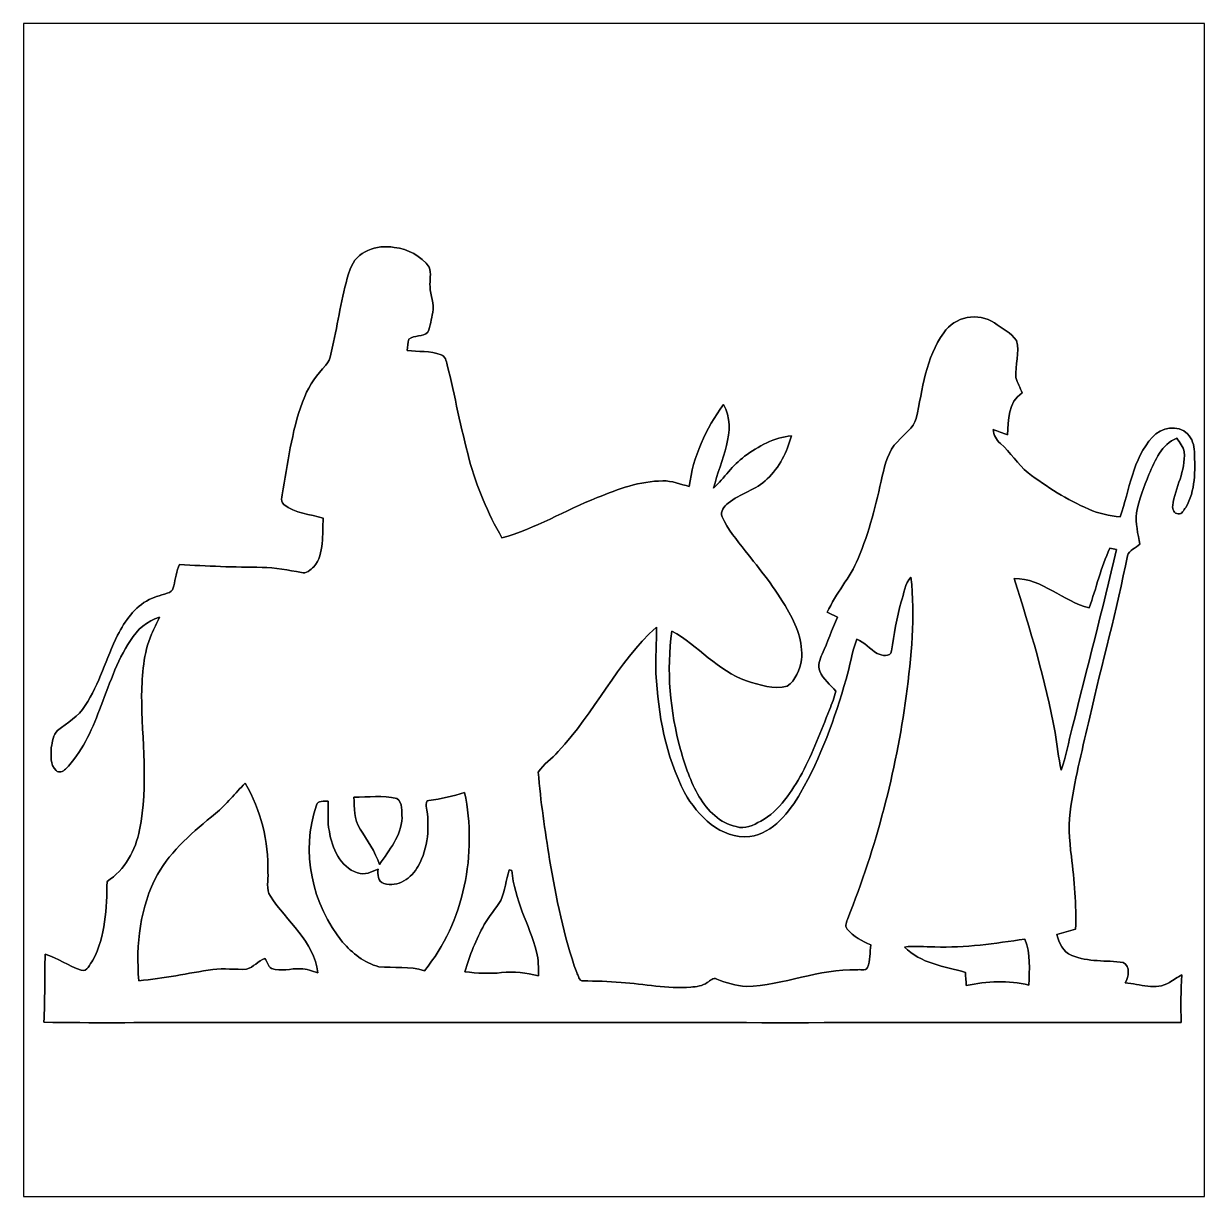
# Model space of a CAD drawing. Header units: centimetres. Extents: x -16.8 to 16.8, y -16.7 to 16.7.
import ezdxf

# ---------------------------------------------------------------- set-up
doc = ezdxf.new("R2010")
doc.units = ezdxf.units.CM
doc.header["$MEASUREMENT"] = 0
doc.layers.add('Layer 1', color=7, linetype='Continuous')

msp = doc.modelspace()

# ---------------------------------------------------------------- linework, layer by layer
at = {"layer": 'Layer 1', "color": 7}
for points, knots in [([(-16.77458, 16.66875), (-16.77458, 16.66875), (16.77458, 16.66875), (16.77458, 16.66875), (16.77458, 16.66875), (16.77458, 16.66875), (16.77458, -16.66875), (16.77458, -16.66875), (16.77458, -16.66875), (16.77458, -16.66875), (-16.77458, -16.66875), (-16.77458, -16.66875), (-16.77458, -16.66875), (-16.77458, -16.66875), (-16.77458, 16.66875), (-16.77458, 16.66875), (-16.77458, 16.66875), (-16.77458, 16.66875), (-16.77458, 16.66875), (-16.77458, 16.66875)], [0, 0, 0, 0, 0.16666667, 0.16666667, 0.16666667, 0.16666667, 0.33333333, 0.33333333, 0.33333333, 0.33333333, 0.5, 0.5, 0.5, 0.5, 0.66666667, 0.66666667, 0.66666667, 0.66666667, 1, 1, 1, 1]), ([(-7.49794, 9.68516), (-7.72901, 9.01524), (-7.81262, 8.30545), (-7.96784, 7.61577), (-7.96784, 7.61577), (-8.03028, 7.39669), (-8.02711, 7.13352), (-8.19009, 6.95713), (-8.19009, 6.95713), (-8.43386, 6.69325), (-8.65082, 6.40115), (-8.7884, 6.06707), (-8.7884, 6.06707), (-9.13553, 5.23064), (-9.2389, 4.32329), (-9.40364, 3.43994), (-9.40364, 3.43994), (-9.40364, 3.30588), (-9.51159, 3.11185), (-9.38142, 3.00214), (-9.38142, 3.00214), (-9.06533, 2.73685), (-8.63847, 2.72909), (-8.26241, 2.60879), (-8.26241, 2.60879), (-8.2991, 2.14806), (-8.21267, 1.61431), (-8.53017, 1.22696), (-8.53017, 1.22696), (-8.62612, 1.14229), (-8.74254, 1.02517), (-8.88294, 1.06362), (-8.88294, 1.06362), (-9.2523, 1.13277), (-9.62343, 1.20756), (-10.00054, 1.21179), (-10.00054, 1.21179), (-10.78406, 1.21955), (-11.56794, 1.24107), (-12.34969, 1.29646), (-12.34969, 1.29646), (-12.4333, 1.10173), (-12.46046, 0.889), (-12.50774, 0.68368), (-12.50774, 0.68368), (-12.52643, 0.61348), (-12.55219, 0.52917), (-12.62803, 0.50165), (-12.62803, 0.50165), (-12.81889, 0.42616), (-13.02632, 0.3937), (-13.208, 0.29457), (-13.208, 0.29457), (-13.62604, 0.09102), (-13.89063, -0.31538), (-14.10264, -0.71261), (-14.10264, -0.71261), (-14.42614, -1.37407), (-14.61911, -2.10009), (-15.02763, -2.71886), (-15.02763, -2.71886), (-15.21672, -3.02472), (-15.52646, -3.21275), (-15.80762, -3.4223), (-15.80762, -3.4223), (-15.94838, -3.53907), (-15.94697, -3.74685), (-15.98718, -3.90913), (-15.98718, -3.90913), (-15.996, -4.12468), (-16.03093, -4.4002), (-15.85101, -4.56212), (-15.85101, -4.56212), (-15.77446, -4.64361), (-15.65134, -4.5914), (-15.58502, -4.52367), (-15.58502, -4.52367), (-15.12429, -4.05659), (-14.84559, -3.44805), (-14.62123, -2.84021), (-14.62123, -2.84021), (-14.35029, -2.17276), (-14.14286, -1.46932), (-13.74105, -0.8636), (-13.74105, -0.8636), (-13.5509, -0.56092), (-13.26127, -0.30798), (-12.91484, -0.20638), (-12.91484, -0.20638), (-12.97869, -0.37148), (-13.0683, -0.52493), (-13.14027, -0.68686), (-13.14027, -0.68686), (-13.37522, -1.23049), (-13.40556, -1.83233), (-13.42073, -2.41618), (-13.42073, -2.41618), (-13.41826, -3.69076), (-13.22176, -4.9844), (-13.47752, -6.24699), (-13.47752, -6.24699), (-13.59429, -6.82625), (-13.89733, -7.39175), (-14.40427, -7.71701), (-14.40427, -7.71701), (-14.40815, -8.47337), (-14.45048, -9.27171), (-14.8082, -9.95539), (-14.8082, -9.95539), (-14.89463, -10.06087), (-14.96272, -10.29864), (-15.14263, -10.23655), (-15.14263, -10.23655), (-15.49294, -10.11202), (-15.80797, -9.90671), (-16.15969, -9.78394), (-16.15969, -9.78394), (-16.18544, -10.42811), (-16.16428, -11.07299), (-16.19638, -11.71716), (-16.19638, -11.71716), (-14.83713, -11.74574), (-13.47752, -11.72245), (-12.11792, -11.72986), (-12.11792, -11.72986), (-2.70792, -11.72774), (6.70242, -11.73409), (16.11242, -11.72669), (16.11242, -11.72669), (16.10536, -11.27407), (16.10572, -10.82146), (16.13147, -10.3699), (16.13147, -10.3699), (16.01188, -10.43905), (15.89828, -10.51842), (15.77869, -10.58792), (15.77869, -10.58792), (15.40298, -10.83134), (14.93344, -10.62426), (14.52668, -10.59921), (14.52668, -10.59921), (14.62546, -10.42317), (14.67767, -10.13284), (14.46989, -10.01995), (14.46989, -10.01995), (13.98376, -9.94939), (13.46835, -10.01713), (13.00656, -9.81781), (13.00656, -9.81781), (12.75115, -9.7282), (12.64602, -9.46397), (12.5797, -9.22549), (12.5797, -9.22549), (12.75503, -9.16376), (12.9346, -9.12072), (13.11522, -9.07591), (13.11522, -9.07591), (13.14274, -8.38306), (13.08029, -7.68985), (12.99563, -7.00264), (12.99563, -7.00264), (12.93636, -6.52886), (12.90249, -6.04555), (12.98222, -5.57248), (12.98222, -5.57248), (13.11557, -4.72123), (13.32442, -3.88479), (13.51633, -3.04553), (13.51633, -3.04553), (13.86593, -1.51412), (14.29279, 0.00071), (14.58666, 1.54411), (14.58666, 1.54411), (14.64345, 1.70109), (14.82161, 1.7653), (14.93767, 1.86831), (14.93767, 1.86831), (14.89428, 2.16535), (14.80467, 2.46098), (14.84842, 2.76366), (14.84842, 2.76366), (14.91121, 3.1429), (15.05726, 3.50061), (15.19837, 3.85621), (15.19837, 3.85621), (15.37935, 4.25274), (15.55715, 4.71311), (15.99565, 4.88597), (15.99565, 4.88597), (16.06832, 4.75933), (16.17874, 4.64256), (16.20026, 4.49227), (16.20026, 4.49227), (16.24824, 3.95711), (15.94732, 3.48368), (15.87359, 2.96686), (15.87359, 2.96686), (15.85489, 2.86667), (15.92016, 2.73121), (16.0341, 2.73297), (16.0341, 2.73297), (16.13994, 2.71463), (16.18439, 2.84868), (16.2433, 2.91183), (16.2433, 2.91183), (16.52482, 3.39125), (16.51706, 3.96205), (16.48919, 4.49792), (16.48919, 4.49792), (16.49483, 4.68559), (16.41863, 4.86939), (16.29904, 5.01015), (16.29904, 5.01015), (16.0214, 5.27614), (15.53669, 5.2003), (15.29927, 4.9149), (15.29927, 4.9149), (14.73271, 4.29119), (14.65016, 3.41277), (14.38169, 2.64901), (14.38169, 2.64901), (14.07477, 2.68182), (13.76856, 2.73756), (13.48705, 2.86738), (13.48705, 2.86738), (12.87321, 3.13831), (12.2996, 3.49426), (11.76479, 3.89855), (11.76479, 3.89855), (11.46457, 4.14091), (11.26949, 4.4831), (10.97703, 4.73357), (10.97703, 4.73357), (10.85427, 4.83059), (10.79747, 4.98087), (10.76889, 5.12939), (10.76889, 5.12939), (10.90824, 5.08494), (11.04336, 5.02885), (11.18023, 4.97699), (11.18023, 4.97699), (11.21833, 5.39644), (11.18517, 5.9115), (11.59616, 6.16903), (11.59616, 6.16903), (11.53901, 6.31684), (11.46387, 6.4583), (11.42083, 6.6107), (11.42083, 6.6107), (11.38872, 6.96066), (11.54218, 7.31767), (11.43423, 7.66057), (11.43423, 7.66057), (11.28324, 7.88388), (11.02042, 8.00594), (10.80876, 8.16151), (10.80876, 8.16151), (10.3565, 8.47231), (9.67176, 8.34319), (9.37048, 7.88176), (9.37048, 7.88176), (8.85472, 7.17585), (8.76864, 6.27627), (8.58802, 5.44689), (8.58802, 5.44689), (8.50618, 5.16431), (8.23877, 4.99816), (8.05568, 4.78473), (8.05568, 4.78473), (7.79145, 4.52402), (7.70537, 4.15502), (7.62106, 3.80753), (7.62106, 3.80753), (7.44749, 3.01202), (7.25276, 2.21403), (6.9342, 1.46226), (6.9342, 1.46226), (6.7123, 0.91475), (6.29426, 0.47449), (6.06107, -0.06562), (6.06107, -0.06562), (6.15703, -0.11077), (6.25334, -0.15663), (6.34965, -0.20285), (6.34965, -0.20285), (6.18666, -0.54716), (6.07624, -0.91334), (5.9122, -1.2573), (5.9122, -1.2573), (5.84623, -1.40653), (5.77709, -1.57551), (5.84553, -1.73884), (5.84553, -1.73884), (5.95066, -1.96003), (6.13869, -2.12831), (6.3059, -2.30293), (6.3059, -2.30293), (6.26181, -2.48708), (6.19054, -2.66241), (6.12069, -2.8381), (6.12069, -2.8381), (5.8801, -3.44558), (5.65115, -4.05941), (5.34247, -4.63621), (5.34247, -4.63621), (5.04896, -5.16079), (4.70817, -5.70089), (4.17089, -6.00498), (4.17089, -6.00498), (3.95817, -6.10658), (3.71863, -6.24875), (3.47486, -6.15527), (3.47486, -6.15527), (3.00884, -6.06919), (2.65465, -5.6956), (2.419, -5.30684), (2.419, -5.30684), (2.1777, -4.88915), (2.02036, -4.42948), (1.89089, -3.96699), (1.89089, -3.96699), (1.59279, -2.87479), (1.48202, -1.72332), (1.64606, -0.59972), (1.64606, -0.59972), (2.39607, -1.00894), (2.94287, -1.73496), (3.76837, -2.0126), (3.76837, -2.0126), (4.1342, -2.13607), (4.53637, -2.25672), (4.92196, -2.16888), (4.92196, -2.16888), (5.16043, -2.00166), (5.2772, -1.69474), (5.33118, -1.41746), (5.33118, -1.41746), (5.37563, -0.90734), (5.17913, -0.41204), (4.92478, 0.01976), (4.92478, 0.01976), (4.578, 0.60925), (4.15713, 1.15111), (3.72816, 1.68204), (3.72816, 1.68204), (3.49285, 1.99249), (3.22368, 2.28847), (3.07446, 2.65289), (3.07446, 2.65289), (3.01131, 2.80141), (3.13337, 2.94887), (3.24097, 3.03706), (3.24097, 3.03706), (3.58175, 3.31294), (4.04248, 3.40607), (4.35116, 3.72745), (4.35116, 3.72745), (4.70817, 4.04777), (4.91137, 4.49721), (5.04437, 4.95018), (5.04437, 4.95018), (4.55013, 4.91349), (4.10139, 4.65702), (3.71087, 4.36845), (3.71087, 4.36845), (3.36621, 4.11656), (3.13478, 3.75391), (2.83034, 3.46181), (2.83034, 3.46181), (2.92594, 3.87421), (3.1048, 4.26191), (3.19476, 4.67607), (3.19476, 4.67607), (3.29777, 5.05707), (3.31752, 5.48993), (3.11079, 5.84024), (3.11079, 5.84024), (2.61549, 5.15549), (2.23696, 4.35716), (2.13995, 3.50943), (2.13995, 3.50943), (1.89159, 3.57364), (1.64959, 3.67559), (1.38853, 3.66995), (1.38853, 3.66995), (0.73836, 3.66536), (0.11571, 3.44311), (-0.47731, 3.1937), (-0.47731, 3.1937), (-1.38783, 2.83104), (-2.23626, 2.3174), (-3.18382, 2.04893), (-3.18382, 2.04893), (-3.58387, 2.75167), (-3.90384, 3.50097), (-4.11445, 4.28237), (-4.11445, 4.28237), (-4.34693, 5.17313), (-4.52367, 6.07695), (-4.73745, 6.9723), (-4.73745, 6.9723), (-4.77026, 7.07849), (-4.79143, 7.21889), (-4.9149, 7.25664), (-4.9149, 7.25664), (-5.21935, 7.37482), (-5.55907, 7.33778), (-5.87728, 7.37623), (-5.87728, 7.37623), (-5.86352, 7.48453), (-5.86493, 7.59636), (-5.82754, 7.69937), (-5.82754, 7.69937), (-5.67196, 7.82038), (-5.43454, 7.76041), (-5.2892, 7.89764), (-5.2892, 7.89764), (-5.20418, 8.07191), (-5.19359, 8.2737), (-5.14738, 8.45961), (-5.14738, 8.45961), (-5.08988, 8.70973), (-5.22746, 8.94221), (-5.22711, 9.1888), (-5.22711, 9.1888), (-5.23875, 9.37366), (-5.1883, 9.56698), (-5.24792, 9.74725), (-5.24792, 9.74725), (-5.4797, 10.06792), (-5.85364, 10.26089), (-6.24417, 10.30781), (-6.24417, 10.30781), (-6.73876, 10.39566), (-7.3219, 10.19563), (-7.49794, 9.68516)], [0, 0, 0, 0, 0.00909091, 0.00909091, 0.00909091, 0.00909091, 0.01818182, 0.01818182, 0.01818182, 0.01818182, 0.02727273, 0.02727273, 0.02727273, 0.02727273, 0.03636364, 0.03636364, 0.03636364, 0.03636364, 0.04545455, 0.04545455, 0.04545455, 0.04545455, 0.05454545, 0.05454545, 0.05454545, 0.05454545, 0.06363636, 0.06363636, 0.06363636, 0.06363636, 0.07272727, 0.07272727, 0.07272727, 0.07272727, 0.08181818, 0.08181818, 0.08181818, 0.08181818, 0.09090909, 0.09090909, 0.09090909, 0.09090909, 0.1, 0.1, 0.1, 0.1, 0.10909091, 0.10909091, 0.10909091, 0.10909091, 0.11818182, 0.11818182, 0.11818182, 0.11818182, 0.12727273, 0.12727273, 0.12727273, 0.12727273, 0.13636364, 0.13636364, 0.13636364, 0.13636364, 0.14545455, 0.14545455, 0.14545455, 0.14545455, 0.15454545, 0.15454545, 0.15454545, 0.15454545, 0.16363636, 0.16363636, 0.16363636, 0.16363636, 0.17272727, 0.17272727, 0.17272727, 0.17272727, 0.18181818, 0.18181818, 0.18181818, 0.18181818, 0.19090909, 0.19090909, 0.19090909, 0.19090909, 0.2, 0.2, 0.2, 0.2, 0.20909091, 0.20909091, 0.20909091, 0.20909091, 0.21818182, 0.21818182, 0.21818182, 0.21818182, 0.22727273, 0.22727273, 0.22727273, 0.22727273, 0.23636364, 0.23636364, 0.23636364, 0.23636364, 0.24545455, 0.24545455, 0.24545455, 0.24545455, 0.25454545, 0.25454545, 0.25454545, 0.25454545, 0.26363636, 0.26363636, 0.26363636, 0.26363636, 0.27272727, 0.27272727, 0.27272727, 0.27272727, 0.28181818, 0.28181818, 0.28181818, 0.28181818, 0.29090909, 0.29090909, 0.29090909, 0.29090909, 0.3, 0.3, 0.3, 0.3, 0.30909091, 0.30909091, 0.30909091, 0.30909091, 0.31818182, 0.31818182, 0.31818182, 0.31818182, 0.32727273, 0.32727273, 0.32727273, 0.32727273, 0.33636364, 0.33636364, 0.33636364, 0.33636364, 0.34545455, 0.34545455, 0.34545455, 0.34545455, 0.35454545, 0.35454545, 0.35454545, 0.35454545, 0.36363636, 0.36363636, 0.36363636, 0.36363636, 0.37272727, 0.37272727, 0.37272727, 0.37272727, 0.38181818, 0.38181818, 0.38181818, 0.38181818, 0.39090909, 0.39090909, 0.39090909, 0.39090909, 0.4, 0.4, 0.4, 0.4, 0.40909091, 0.40909091, 0.40909091, 0.40909091, 0.41818182, 0.41818182, 0.41818182, 0.41818182, 0.42727273, 0.42727273, 0.42727273, 0.42727273, 0.43636364, 0.43636364, 0.43636364, 0.43636364, 0.44545455, 0.44545455, 0.44545455, 0.44545455, 0.45454545, 0.45454545, 0.45454545, 0.45454545, 0.46363636, 0.46363636, 0.46363636, 0.46363636, 0.47272727, 0.47272727, 0.47272727, 0.47272727, 0.48181818, 0.48181818, 0.48181818, 0.48181818, 0.49090909, 0.49090909, 0.49090909, 0.49090909, 0.5, 0.5, 0.5, 0.5, 0.50909091, 0.50909091, 0.50909091, 0.50909091, 0.51818182, 0.51818182, 0.51818182, 0.51818182, 0.52727273, 0.52727273, 0.52727273, 0.52727273, 0.53636364, 0.53636364, 0.53636364, 0.53636364, 0.54545455, 0.54545455, 0.54545455, 0.54545455, 0.55454545, 0.55454545, 0.55454545, 0.55454545, 0.56363636, 0.56363636, 0.56363636, 0.56363636, 0.57272727, 0.57272727, 0.57272727, 0.57272727, 0.58181818, 0.58181818, 0.58181818, 0.58181818, 0.59090909, 0.59090909, 0.59090909, 0.59090909, 0.6, 0.6, 0.6, 0.6, 0.60909091, 0.60909091, 0.60909091, 0.60909091, 0.61818182, 0.61818182, 0.61818182, 0.61818182, 0.62727273, 0.62727273, 0.62727273, 0.62727273, 0.63636364, 0.63636364, 0.63636364, 0.63636364, 0.64545455, 0.64545455, 0.64545455, 0.64545455, 0.65454545, 0.65454545, 0.65454545, 0.65454545, 0.66363636, 0.66363636, 0.66363636, 0.66363636, 0.67272727, 0.67272727, 0.67272727, 0.67272727, 0.68181818, 0.68181818, 0.68181818, 0.68181818, 0.69090909, 0.69090909, 0.69090909, 0.69090909, 0.7, 0.7, 0.7, 0.7, 0.70909091, 0.70909091, 0.70909091, 0.70909091, 0.71818182, 0.71818182, 0.71818182, 0.71818182, 0.72727273, 0.72727273, 0.72727273, 0.72727273, 0.73636364, 0.73636364, 0.73636364, 0.73636364, 0.74545455, 0.74545455, 0.74545455, 0.74545455, 0.75454545, 0.75454545, 0.75454545, 0.75454545, 0.76363636, 0.76363636, 0.76363636, 0.76363636, 0.77272727, 0.77272727, 0.77272727, 0.77272727, 0.78181818, 0.78181818, 0.78181818, 0.78181818, 0.79090909, 0.79090909, 0.79090909, 0.79090909, 0.8, 0.8, 0.8, 0.8, 0.80909091, 0.80909091, 0.80909091, 0.80909091, 0.81818182, 0.81818182, 0.81818182, 0.81818182, 0.82727273, 0.82727273, 0.82727273, 0.82727273, 0.83636364, 0.83636364, 0.83636364, 0.83636364, 0.84545455, 0.84545455, 0.84545455, 0.84545455, 0.85454545, 0.85454545, 0.85454545, 0.85454545, 0.86363636, 0.86363636, 0.86363636, 0.86363636, 0.87272727, 0.87272727, 0.87272727, 0.87272727, 0.88181818, 0.88181818, 0.88181818, 0.88181818, 0.89090909, 0.89090909, 0.89090909, 0.89090909, 0.9, 0.9, 0.9, 0.9, 0.90909091, 0.90909091, 0.90909091, 0.90909091, 0.91818182, 0.91818182, 0.91818182, 0.91818182, 0.92727273, 0.92727273, 0.92727273, 0.92727273, 0.93636364, 0.93636364, 0.93636364, 0.93636364, 0.94545455, 0.94545455, 0.94545455, 0.94545455, 0.95454545, 0.95454545, 0.95454545, 0.95454545, 0.96363636, 0.96363636, 0.96363636, 0.96363636, 0.97272727, 0.97272727, 0.97272727, 0.97272727, 0.98181818, 0.98181818, 0.98181818, 0.98181818, 1, 1, 1, 1]), ([(14.09206, 1.75542), (14.15521, 1.74272), (14.21871, 1.72967), (14.28221, 1.71556), (14.28221, 1.71556), (13.88039, 0.02258), (13.44295, -1.66158), (13.01926, -3.34892), (13.01926, -3.34892), (12.90849, -3.74932), (12.85804, -4.16877), (12.70141, -4.55471), (12.70141, -4.55471), (12.63015, -4.19876), (12.59875, -3.83646), (12.53243, -3.48015), (12.53243, -3.48015), (12.26432, -1.99284), (11.82194, -0.54504), (11.37214, 0.89429), (11.37214, 0.89429), (12.17048, 0.89923), (12.75574, 0.2413), (13.5001, 0.06244), (13.5001, 0.06244), (13.70612, 0.62336), (13.83136, 1.21461), (14.09206, 1.75542)], [0, 0, 0, 0, 0.125, 0.125, 0.125, 0.125, 0.25, 0.25, 0.25, 0.25, 0.375, 0.375, 0.375, 0.375, 0.5, 0.5, 0.5, 0.5, 0.625, 0.625, 0.625, 0.625, 0.75, 0.75, 0.75, 0.75, 1, 1, 1, 1]), ([(8.16222, 0.23036), (8.24265, 0.46814), (8.25253, 0.74859), (8.43703, 0.93592), (8.43703, 0.93592), (8.56403, -0.19226), (8.44479, -1.32927), (8.30474, -2.45039), (8.30474, -2.45039), (8.007, -4.61116), (7.45172, -6.73806), (6.64527, -8.76476), (6.64527, -8.76476), (6.61352, -8.86001), (6.54579, -8.98031), (6.62658, -9.07168), (6.62658, -9.07168), (6.80508, -9.27876), (7.04568, -9.41493), (7.29509, -9.5183), (7.29509, -9.5183), (7.26369, -9.73138), (7.28768, -9.96315), (7.19984, -10.16529), (7.19984, -10.16529), (7.14939, -10.27959), (6.97618, -10.19986), (6.89681, -10.23126), (6.89681, -10.23126), (5.8233, -10.18258), (4.82424, -10.68105), (3.75814, -10.7001), (3.75814, -10.7001), (3.46569, -10.69022), (3.18699, -10.59392), (2.91712, -10.49091), (2.91712, -10.49091), (2.81481, -10.4394), (2.73191, -10.541), (2.65042, -10.58721), (2.65042, -10.58721), (2.51707, -10.69058), (2.34386, -10.7061), (2.18158, -10.72268), (2.18158, -10.72268), (1.51765, -10.7756), (0.86042, -10.63237), (0.20038, -10.58792), (0.20038, -10.58792), (-0.15769, -10.54806), (-0.51823, -10.55017), (-0.87771, -10.54347), (-0.87771, -10.54347), (-0.99766, -10.54629), (-1.01353, -10.37872), (-1.05904, -10.30746), (-1.05904, -10.30746), (-1.43193, -9.26783), (-1.64465, -8.17915), (-1.83021, -7.09295), (-1.83021, -7.09295), (-1.95968, -6.26816), (-2.08527, -5.44019), (-2.153, -4.60834), (-2.153, -4.60834), (-2.00237, -4.37974), (-1.76636, -4.22628), (-1.58291, -4.02661), (-1.58291, -4.02661), (-0.55245, -2.92594), (0.07585, -1.49895), (1.20438, -0.48401), (1.20438, -0.48401), (1.22237, -0.92463), (1.16911, -1.3649), (1.19098, -1.80552), (1.19098, -1.80552), (1.25589, -2.96792), (1.46544, -4.14867), (2.00695, -5.19042), (2.00695, -5.19042), (2.37843, -5.86034), (3.03354, -6.51863), (3.86292, -6.43855), (3.86292, -6.43855), (4.53919, -6.34471), (4.97558, -5.74252), (5.30154, -5.19853), (5.30154, -5.19853), (5.87798, -4.18818), (6.27309, -3.08434), (6.59377, -1.96956), (6.59377, -1.96956), (6.70772, -1.59279), (6.7564, -1.19698), (6.89645, -0.82797), (6.89645, -0.82797), (7.1187, -0.91934), (7.27498, -1.11125), (7.47607, -1.23613), (7.47607, -1.23613), (7.60801, -1.29928), (7.84472, -1.35043), (7.88882, -1.16417), (7.88882, -1.16417), (7.96078, -0.69568), (8.0264, -0.22507), (8.16222, 0.23036)], [0, 0, 0, 0, 0.03571429, 0.03571429, 0.03571429, 0.03571429, 0.07142857, 0.07142857, 0.07142857, 0.07142857, 0.10714286, 0.10714286, 0.10714286, 0.10714286, 0.14285714, 0.14285714, 0.14285714, 0.14285714, 0.17857143, 0.17857143, 0.17857143, 0.17857143, 0.21428571, 0.21428571, 0.21428571, 0.21428571, 0.25, 0.25, 0.25, 0.25, 0.28571429, 0.28571429, 0.28571429, 0.28571429, 0.32142857, 0.32142857, 0.32142857, 0.32142857, 0.35714286, 0.35714286, 0.35714286, 0.35714286, 0.39285714, 0.39285714, 0.39285714, 0.39285714, 0.42857143, 0.42857143, 0.42857143, 0.42857143, 0.46428571, 0.46428571, 0.46428571, 0.46428571, 0.5, 0.5, 0.5, 0.5, 0.53571429, 0.53571429, 0.53571429, 0.53571429, 0.57142857, 0.57142857, 0.57142857, 0.57142857, 0.60714286, 0.60714286, 0.60714286, 0.60714286, 0.64285714, 0.64285714, 0.64285714, 0.64285714, 0.67857143, 0.67857143, 0.67857143, 0.67857143, 0.71428571, 0.71428571, 0.71428571, 0.71428571, 0.75, 0.75, 0.75, 0.75, 0.78571429, 0.78571429, 0.78571429, 0.78571429, 0.82142857, 0.82142857, 0.82142857, 0.82142857, 0.85714286, 0.85714286, 0.85714286, 0.85714286, 0.89285714, 0.89285714, 0.89285714, 0.89285714, 0.92857143, 0.92857143, 0.92857143, 0.92857143, 1, 1, 1, 1]), ([(-11.32487, -5.7845), (-11.01302, -5.52732), (-10.76537, -5.20594), (-10.47856, -4.92478), (-10.47856, -4.92478), (-10.03371, -5.68854), (-9.8044, -6.57684), (-9.83333, -7.4609), (-9.83333, -7.4609), (-9.81428, -7.68103), (-9.89718, -7.93926), (-9.76171, -8.13823), (-9.76171, -8.13823), (-9.29993, -8.84661), (-8.52205, -9.41705), (-8.41199, -10.30958), (-8.41199, -10.30958), (-8.57462, -10.26372), (-8.73337, -10.1921), (-8.90623, -10.19739), (-8.90623, -10.19739), (-9.18139, -10.18469), (-9.46256, -10.28629), (-9.73102, -10.18963), (-9.73102, -10.18963), (-9.83509, -10.13389), (-9.8552, -9.99843), (-9.91905, -9.90882), (-9.91905, -9.90882), (-10.10991, -9.97832), (-10.24608, -10.15294), (-10.44046, -10.21256), (-10.44046, -10.21256), (-10.76078, -10.22385), (-11.08216, -10.17834), (-11.40143, -10.22244), (-11.40143, -10.22244), (-12.10345, -10.31487), (-12.7949, -10.4842), (-13.50222, -10.53783), (-13.50222, -10.53783), (-13.58618, -9.51265), (-13.46906, -8.43915), (-12.97446, -7.52228), (-12.97446, -7.52228), (-12.57512, -6.81531), (-11.94012, -6.29497), (-11.32487, -5.7845)], [0, 0, 0, 0, 0.07692308, 0.07692308, 0.07692308, 0.07692308, 0.15384615, 0.15384615, 0.15384615, 0.15384615, 0.23076923, 0.23076923, 0.23076923, 0.23076923, 0.30769231, 0.30769231, 0.30769231, 0.30769231, 0.38461538, 0.38461538, 0.38461538, 0.38461538, 0.46153846, 0.46153846, 0.46153846, 0.46153846, 0.53846154, 0.53846154, 0.53846154, 0.53846154, 0.61538462, 0.61538462, 0.61538462, 0.61538462, 0.69230769, 0.69230769, 0.69230769, 0.69230769, 0.76923077, 0.76923077, 0.76923077, 0.76923077, 0.84615385, 0.84615385, 0.84615385, 0.84615385, 1, 1, 1, 1]), ([(-5.25745, -5.41055), (-4.91173, -5.37281), (-4.57412, -5.29343), (-4.24321, -5.18795), (-4.24321, -5.18795), (-3.88444, -6.93138), (-4.25133, -8.85754), (-5.38409, -10.25419), (-5.38409, -10.25419), (-5.80461, -10.11414), (-6.25263, -10.18469), (-6.68514, -10.14024), (-6.68514, -10.14024), (-7.0926, -10.033), (-7.43585, -9.75007), (-7.71137, -9.44104), (-7.71137, -9.44104), (-8.58273, -8.37847), (-8.90588, -6.858), (-8.45538, -5.55025), (-8.45538, -5.55025), (-8.41939, -5.3975), (-8.2363, -5.44407), (-8.12165, -5.43701), (-8.12165, -5.43701), (-8.10366, -5.72206), (-8.15622, -6.01098), (-8.08778, -6.2925), (-8.08778, -6.2925), (-8.01088, -6.76839), (-7.78757, -7.30885), (-7.28945, -7.46725), (-7.28945, -7.46725), (-7.08201, -7.5505), (-6.88516, -7.45173), (-6.70278, -7.36247), (-6.70278, -7.36247), (-6.71724, -7.51346), (-6.71371, -7.71772), (-6.53979, -7.77452), (-6.53979, -7.77452), (-6.14045, -7.89728), (-5.74287, -7.62212), (-5.5626, -7.27816), (-5.5626, -7.27816), (-5.27156, -6.76839), (-5.23769, -6.14715), (-5.33259, -5.57847), (-5.33259, -5.57847), (-5.33929, -5.51639), (-5.34494, -5.41055), (-5.25745, -5.41055)], [0, 0, 0, 0, 0.07142857, 0.07142857, 0.07142857, 0.07142857, 0.14285714, 0.14285714, 0.14285714, 0.14285714, 0.21428571, 0.21428571, 0.21428571, 0.21428571, 0.28571429, 0.28571429, 0.28571429, 0.28571429, 0.35714286, 0.35714286, 0.35714286, 0.35714286, 0.42857143, 0.42857143, 0.42857143, 0.42857143, 0.5, 0.5, 0.5, 0.5, 0.57142857, 0.57142857, 0.57142857, 0.57142857, 0.64285714, 0.64285714, 0.64285714, 0.64285714, 0.71428571, 0.71428571, 0.71428571, 0.71428571, 0.78571429, 0.78571429, 0.78571429, 0.78571429, 0.85714286, 0.85714286, 0.85714286, 0.85714286, 1, 1, 1, 1]), ([(-7.38964, -5.31989), (-6.98359, -5.3213), (-6.56696, -5.2638), (-6.16797, -5.3594), (-6.16797, -5.3594), (-5.9944, -5.47405), (-6.04661, -5.73299), (-6.01768, -5.90938), (-6.01768, -5.90938), (-6.04838, -6.41809), (-6.39233, -6.82837), (-6.66397, -7.23477), (-6.66397, -7.23477), (-6.78356, -6.86647), (-7.01111, -6.55108), (-7.21254, -6.22547), (-7.21254, -6.22547), (-7.38893, -5.95947), (-7.3727, -5.62434), (-7.38964, -5.31989)], [0, 0, 0, 0, 0.16666667, 0.16666667, 0.16666667, 0.16666667, 0.33333333, 0.33333333, 0.33333333, 0.33333333, 0.5, 0.5, 0.5, 0.5, 0.66666667, 0.66666667, 0.66666667, 0.66666667, 1, 1, 1, 1]), ([(-2.98203, -7.38752), (-2.96157, -7.39281), (-2.92029, -7.40375), (-2.89983, -7.40904), (-2.89983, -7.40904), (-2.83774, -8.2229), (-2.40806, -8.93904), (-2.20028, -9.71515), (-2.20028, -9.71515), (-2.14418, -9.93775), (-2.14454, -10.16847), (-2.14771, -10.39707), (-2.14771, -10.39707), (-2.48955, -10.31416), (-2.84233, -10.26901), (-3.19405, -10.30746), (-3.19405, -10.30746), (-3.54083, -10.3445), (-3.88938, -10.32792), (-4.23439, -10.28382), (-4.23439, -10.28382), (-4.10916, -9.81569), (-3.91266, -9.36978), (-3.68653, -8.94256), (-3.68653, -8.94256), (-3.55776, -8.69491), (-3.35245, -8.49806), (-3.21839, -8.25359), (-3.21839, -8.25359), (-3.09598, -7.97736), (-3.0667, -7.67468), (-2.98203, -7.38752)], [0, 0, 0, 0, 0.11111111, 0.11111111, 0.11111111, 0.11111111, 0.22222222, 0.22222222, 0.22222222, 0.22222222, 0.33333333, 0.33333333, 0.33333333, 0.33333333, 0.44444444, 0.44444444, 0.44444444, 0.44444444, 0.55555556, 0.55555556, 0.55555556, 0.55555556, 0.66666667, 0.66666667, 0.66666667, 0.66666667, 0.77777778, 0.77777778, 0.77777778, 0.77777778, 1, 1, 1, 1]), ([(9.11931, -9.57686), (9.97726, -9.60755), (10.82746, -9.47843), (11.67342, -9.35672), (11.67342, -9.35672), (11.84099, -9.76912), (11.79901, -10.22667), (11.78913, -10.66165), (11.78913, -10.66165), (11.20528, -10.51701), (10.59427, -10.55088), (10.00972, -10.67329), (10.00972, -10.67329), (10.00337, -10.58016), (9.99067, -10.39389), (9.98396, -10.30076), (9.98396, -10.30076), (9.38283, -10.13954), (8.71008, -10.04041), (8.25147, -9.5825), (8.25147, -9.5825), (8.53757, -9.53206), (8.83038, -9.58709), (9.11931, -9.57686)], [0, 0, 0, 0, 0.14285714, 0.14285714, 0.14285714, 0.14285714, 0.28571429, 0.28571429, 0.28571429, 0.28571429, 0.42857143, 0.42857143, 0.42857143, 0.42857143, 0.57142857, 0.57142857, 0.57142857, 0.57142857, 0.71428571, 0.71428571, 0.71428571, 0.71428571, 1, 1, 1, 1])]:
    msp.add_open_spline(points, degree=3, knots=knots, dxfattribs=at)
at = {"layer": 'Layer 1'}
for points, knots in [([(-7.49794, 9.68516), (-7.3219, 10.19563), (-6.73876, 10.39566), (-6.24417, 10.30781), (-6.24417, 10.30781), (-5.85364, 10.26089), (-5.4797, 10.06792), (-5.24792, 9.74725), (-5.24792, 9.74725), (-5.1883, 9.56698), (-5.23875, 9.37366), (-5.22711, 9.1888), (-5.22711, 9.1888), (-5.22746, 8.94221), (-5.08988, 8.70973), (-5.14738, 8.45961), (-5.14738, 8.45961), (-5.19359, 8.2737), (-5.20418, 8.07191), (-5.2892, 7.89764), (-5.2892, 7.89764), (-5.43454, 7.76041), (-5.67196, 7.82038), (-5.82754, 7.69937), (-5.82754, 7.69937), (-5.86493, 7.59636), (-5.86352, 7.48453), (-5.87728, 7.37623), (-5.87728, 7.37623), (-5.55907, 7.33778), (-5.21935, 7.37482), (-4.9149, 7.25664), (-4.9149, 7.25664), (-4.79143, 7.21889), (-4.77026, 7.07849), (-4.73745, 6.9723), (-4.73745, 6.9723), (-4.52367, 6.07695), (-4.34693, 5.17313), (-4.11445, 4.28237), (-4.11445, 4.28237), (-3.90384, 3.50097), (-3.58387, 2.75167), (-3.18382, 2.04893), (-3.18382, 2.04893), (-2.23626, 2.3174), (-1.38783, 2.83104), (-0.47731, 3.1937), (-0.47731, 3.1937), (0.11571, 3.44311), (0.73836, 3.66536), (1.38853, 3.66995), (1.38853, 3.66995), (1.64959, 3.67559), (1.89159, 3.57364), (2.13995, 3.50943), (2.13995, 3.50943), (2.23696, 4.35716), (2.61549, 5.15549), (3.11079, 5.84024), (3.11079, 5.84024), (3.31752, 5.48993), (3.29777, 5.05707), (3.19476, 4.67607), (3.19476, 4.67607), (3.1048, 4.26191), (2.92594, 3.87421), (2.83034, 3.46181), (2.83034, 3.46181), (3.13478, 3.75391), (3.36621, 4.11656), (3.71087, 4.36845), (3.71087, 4.36845), (4.10139, 4.65702), (4.55013, 4.91349), (5.04437, 4.95018), (5.04437, 4.95018), (4.91137, 4.49721), (4.70817, 4.04777), (4.35116, 3.72745), (4.35116, 3.72745), (4.04248, 3.40607), (3.58175, 3.31294), (3.24097, 3.03706), (3.24097, 3.03706), (3.13337, 2.94887), (3.01131, 2.80141), (3.07446, 2.65289), (3.07446, 2.65289), (3.22368, 2.28847), (3.49285, 1.99249), (3.72816, 1.68204), (3.72816, 1.68204), (4.15713, 1.15111), (4.578, 0.60925), (4.92478, 0.01976), (4.92478, 0.01976), (5.17913, -0.41204), (5.37563, -0.90734), (5.33118, -1.41746), (5.33118, -1.41746), (5.2772, -1.69474), (5.16043, -2.00166), (4.92196, -2.16888), (4.92196, -2.16888), (4.53637, -2.25672), (4.1342, -2.13607), (3.76837, -2.0126), (3.76837, -2.0126), (2.94287, -1.73496), (2.39607, -1.00894), (1.64606, -0.59972), (1.64606, -0.59972), (1.48202, -1.72332), (1.59279, -2.87479), (1.89089, -3.96699), (1.89089, -3.96699), (2.02036, -4.42948), (2.1777, -4.88915), (2.419, -5.30684), (2.419, -5.30684), (2.65465, -5.6956), (3.00884, -6.06919), (3.47486, -6.15527), (3.47486, -6.15527), (3.71863, -6.24875), (3.95817, -6.10658), (4.17089, -6.00498), (4.17089, -6.00498), (4.70817, -5.70089), (5.04896, -5.16079), (5.34247, -4.63621), (5.34247, -4.63621), (5.65115, -4.05941), (5.8801, -3.44558), (6.12069, -2.8381), (6.12069, -2.8381), (6.19054, -2.66241), (6.26181, -2.48708), (6.3059, -2.30293), (6.3059, -2.30293), (6.13869, -2.12831), (5.95066, -1.96003), (5.84553, -1.73884), (5.84553, -1.73884), (5.77709, -1.57551), (5.84623, -1.40653), (5.9122, -1.2573), (5.9122, -1.2573), (6.07624, -0.91334), (6.18666, -0.54716), (6.34965, -0.20285), (6.34965, -0.20285), (6.25334, -0.15663), (6.15703, -0.11077), (6.06107, -0.06562), (6.06107, -0.06562), (6.29426, 0.47449), (6.7123, 0.91475), (6.9342, 1.46226), (6.9342, 1.46226), (7.25276, 2.21403), (7.44749, 3.01202), (7.62106, 3.80753), (7.62106, 3.80753), (7.70537, 4.15502), (7.79145, 4.52402), (8.05568, 4.78473), (8.05568, 4.78473), (8.23877, 4.99816), (8.50618, 5.16431), (8.58802, 5.44689), (8.58802, 5.44689), (8.76864, 6.27627), (8.85472, 7.17585), (9.37048, 7.88176), (9.37048, 7.88176), (9.67176, 8.34319), (10.3565, 8.47231), (10.80876, 8.16151), (10.80876, 8.16151), (11.02042, 8.00594), (11.28324, 7.88388), (11.43423, 7.66057), (11.43423, 7.66057), (11.54218, 7.31767), (11.38872, 6.96066), (11.42083, 6.6107), (11.42083, 6.6107), (11.46387, 6.4583), (11.53901, 6.31684), (11.59616, 6.16903), (11.59616, 6.16903), (11.18517, 5.9115), (11.21833, 5.39644), (11.18023, 4.97699), (11.18023, 4.97699), (11.04336, 5.02885), (10.90824, 5.08494), (10.76889, 5.12939), (10.76889, 5.12939), (10.79747, 4.98087), (10.85427, 4.83059), (10.97703, 4.73357), (10.97703, 4.73357), (11.26949, 4.4831), (11.46457, 4.14091), (11.76479, 3.89855), (11.76479, 3.89855), (12.2996, 3.49426), (12.87321, 3.13831), (13.48705, 2.86738), (13.48705, 2.86738), (13.76856, 2.73756), (14.07477, 2.68182), (14.38169, 2.64901), (14.38169, 2.64901), (14.65016, 3.41277), (14.73271, 4.29119), (15.29927, 4.9149), (15.29927, 4.9149), (15.53669, 5.2003), (16.0214, 5.27614), (16.29904, 5.01015), (16.29904, 5.01015), (16.41863, 4.86939), (16.49483, 4.68559), (16.48919, 4.49792), (16.48919, 4.49792), (16.51706, 3.96205), (16.52482, 3.39125), (16.2433, 2.91183), (16.2433, 2.91183), (16.18439, 2.84868), (16.13994, 2.71463), (16.0341, 2.73297), (16.0341, 2.73297), (15.92016, 2.73121), (15.85489, 2.86667), (15.87359, 2.96686), (15.87359, 2.96686), (15.94732, 3.48368), (16.24824, 3.95711), (16.20026, 4.49227), (16.20026, 4.49227), (16.17874, 4.64256), (16.06832, 4.75933), (15.99565, 4.88597), (15.99565, 4.88597), (15.55715, 4.71311), (15.37935, 4.25274), (15.19837, 3.85621), (15.19837, 3.85621), (15.05726, 3.50061), (14.91121, 3.1429), (14.84842, 2.76366), (14.84842, 2.76366), (14.80467, 2.46098), (14.89428, 2.16535), (14.93767, 1.86831), (14.93767, 1.86831), (14.82161, 1.7653), (14.64345, 1.70109), (14.58666, 1.54411), (14.58666, 1.54411), (14.29279, 0.00071), (13.86593, -1.51412), (13.51633, -3.04553), (13.51633, -3.04553), (13.32442, -3.88479), (13.11557, -4.72123), (12.98222, -5.57248), (12.98222, -5.57248), (12.90249, -6.04555), (12.93636, -6.52886), (12.99563, -7.00264), (12.99563, -7.00264), (13.08029, -7.68985), (13.14274, -8.38306), (13.11522, -9.07591), (13.11522, -9.07591), (12.9346, -9.12072), (12.75503, -9.16376), (12.5797, -9.22549), (12.5797, -9.22549), (12.64602, -9.46397), (12.75115, -9.7282), (13.00656, -9.81781), (13.00656, -9.81781), (13.46835, -10.01713), (13.98376, -9.94939), (14.46989, -10.01995), (14.46989, -10.01995), (14.67767, -10.13284), (14.62546, -10.42317), (14.52668, -10.59921), (14.52668, -10.59921), (14.93344, -10.62426), (15.40298, -10.83134), (15.77869, -10.58792), (15.77869, -10.58792), (15.89828, -10.51842), (16.01188, -10.43905), (16.13147, -10.3699), (16.13147, -10.3699), (16.10572, -10.82146), (16.10536, -11.27407), (16.11242, -11.72669), (16.11242, -11.72669), (6.70242, -11.73409), (-2.70792, -11.72774), (-12.11792, -11.72986), (-12.11792, -11.72986), (-13.47752, -11.72245), (-14.83713, -11.74574), (-16.19638, -11.71716), (-16.19638, -11.71716), (-16.16428, -11.07299), (-16.18544, -10.42811), (-16.15969, -9.78394), (-16.15969, -9.78394), (-15.80797, -9.90671), (-15.49294, -10.11202), (-15.14263, -10.23655), (-15.14263, -10.23655), (-14.96272, -10.29864), (-14.89463, -10.06087), (-14.8082, -9.95539), (-14.8082, -9.95539), (-14.45048, -9.27171), (-14.40815, -8.47337), (-14.40427, -7.71701), (-14.40427, -7.71701), (-13.89733, -7.39175), (-13.59429, -6.82625), (-13.47752, -6.24699), (-13.47752, -6.24699), (-13.22176, -4.9844), (-13.41826, -3.69076), (-13.42073, -2.41618), (-13.42073, -2.41618), (-13.40556, -1.83233), (-13.37522, -1.23049), (-13.14027, -0.68686), (-13.14027, -0.68686), (-13.0683, -0.52493), (-12.97869, -0.37148), (-12.91484, -0.20638), (-12.91484, -0.20638), (-13.26127, -0.30798), (-13.5509, -0.56092), (-13.74105, -0.8636), (-13.74105, -0.8636), (-14.14286, -1.46932), (-14.35029, -2.17276), (-14.62123, -2.84021), (-14.62123, -2.84021), (-14.84559, -3.44805), (-15.12429, -4.05659), (-15.58502, -4.52367), (-15.58502, -4.52367), (-15.65134, -4.5914), (-15.77446, -4.64361), (-15.85101, -4.56212), (-15.85101, -4.56212), (-16.03093, -4.4002), (-15.996, -4.12468), (-15.98718, -3.90913), (-15.98718, -3.90913), (-15.94697, -3.74685), (-15.94838, -3.53907), (-15.80762, -3.4223), (-15.80762, -3.4223), (-15.52646, -3.21275), (-15.21672, -3.02472), (-15.02763, -2.71886), (-15.02763, -2.71886), (-14.61911, -2.10009), (-14.42614, -1.37407), (-14.10264, -0.71261), (-14.10264, -0.71261), (-13.89063, -0.31538), (-13.62604, 0.09102), (-13.208, 0.29457), (-13.208, 0.29457), (-13.02632, 0.3937), (-12.81889, 0.42616), (-12.62803, 0.50165), (-12.62803, 0.50165), (-12.55219, 0.52917), (-12.52643, 0.61348), (-12.50774, 0.68368), (-12.50774, 0.68368), (-12.46046, 0.889), (-12.4333, 1.10173), (-12.34969, 1.29646), (-12.34969, 1.29646), (-11.56794, 1.24107), (-10.78406, 1.21955), (-10.00054, 1.21179), (-10.00054, 1.21179), (-9.62343, 1.20756), (-9.2523, 1.13277), (-8.88294, 1.06362), (-8.88294, 1.06362), (-8.74254, 1.02517), (-8.62612, 1.14229), (-8.53017, 1.22696), (-8.53017, 1.22696), (-8.21267, 1.61431), (-8.2991, 2.14806), (-8.26241, 2.60879), (-8.26241, 2.60879), (-8.63847, 2.72909), (-9.06533, 2.73685), (-9.38142, 3.00214), (-9.38142, 3.00214), (-9.51159, 3.11185), (-9.40364, 3.30588), (-9.40364, 3.43994), (-9.40364, 3.43994), (-9.2389, 4.32329), (-9.13553, 5.23064), (-8.7884, 6.06707), (-8.7884, 6.06707), (-8.65082, 6.40115), (-8.43386, 6.69325), (-8.19009, 6.95713), (-8.19009, 6.95713), (-8.02711, 7.13352), (-8.03028, 7.39669), (-7.96784, 7.61577), (-7.96784, 7.61577), (-7.81262, 8.30545), (-7.72901, 9.01524), (-7.49794, 9.68516), (-7.49794, 9.68516), (-7.49794, 9.68516), (-7.49794, 9.68516), (-7.49794, 9.68516)], [0, 0, 0, 0, 0.00900901, 0.00900901, 0.00900901, 0.00900901, 0.01801802, 0.01801802, 0.01801802, 0.01801802, 0.02702703, 0.02702703, 0.02702703, 0.02702703, 0.03603604, 0.03603604, 0.03603604, 0.03603604, 0.04504505, 0.04504505, 0.04504505, 0.04504505, 0.05405405, 0.05405405, 0.05405405, 0.05405405, 0.06306306, 0.06306306, 0.06306306, 0.06306306, 0.07207207, 0.07207207, 0.07207207, 0.07207207, 0.08108108, 0.08108108, 0.08108108, 0.08108108, 0.09009009, 0.09009009, 0.09009009, 0.09009009, 0.0990991, 0.0990991, 0.0990991, 0.0990991, 0.10810811, 0.10810811, 0.10810811, 0.10810811, 0.11711712, 0.11711712, 0.11711712, 0.11711712, 0.12612613, 0.12612613, 0.12612613, 0.12612613, 0.13513514, 0.13513514, 0.13513514, 0.13513514, 0.14414414, 0.14414414, 0.14414414, 0.14414414, 0.15315315, 0.15315315, 0.15315315, 0.15315315, 0.16216216, 0.16216216, 0.16216216, 0.16216216, 0.17117117, 0.17117117, 0.17117117, 0.17117117, 0.18018018, 0.18018018, 0.18018018, 0.18018018, 0.18918919, 0.18918919, 0.18918919, 0.18918919, 0.1981982, 0.1981982, 0.1981982, 0.1981982, 0.20720721, 0.20720721, 0.20720721, 0.20720721, 0.21621622, 0.21621622, 0.21621622, 0.21621622, 0.22522523, 0.22522523, 0.22522523, 0.22522523, 0.23423423, 0.23423423, 0.23423423, 0.23423423, 0.24324324, 0.24324324, 0.24324324, 0.24324324, 0.25225225, 0.25225225, 0.25225225, 0.25225225, 0.26126126, 0.26126126, 0.26126126, 0.26126126, 0.27027027, 0.27027027, 0.27027027, 0.27027027, 0.27927928, 0.27927928, 0.27927928, 0.27927928, 0.28828829, 0.28828829, 0.28828829, 0.28828829, 0.2972973, 0.2972973, 0.2972973, 0.2972973, 0.30630631, 0.30630631, 0.30630631, 0.30630631, 0.31531532, 0.31531532, 0.31531532, 0.31531532, 0.32432432, 0.32432432, 0.32432432, 0.32432432, 0.33333333, 0.33333333, 0.33333333, 0.33333333, 0.34234234, 0.34234234, 0.34234234, 0.34234234, 0.35135135, 0.35135135, 0.35135135, 0.35135135, 0.36036036, 0.36036036, 0.36036036, 0.36036036, 0.36936937, 0.36936937, 0.36936937, 0.36936937, 0.37837838, 0.37837838, 0.37837838, 0.37837838, 0.38738739, 0.38738739, 0.38738739, 0.38738739, 0.3963964, 0.3963964, 0.3963964, 0.3963964, 0.40540541, 0.40540541, 0.40540541, 0.40540541, 0.41441441, 0.41441441, 0.41441441, 0.41441441, 0.42342342, 0.42342342, 0.42342342, 0.42342342, 0.43243243, 0.43243243, 0.43243243, 0.43243243, 0.44144144, 0.44144144, 0.44144144, 0.44144144, 0.45045045, 0.45045045, 0.45045045, 0.45045045, 0.45945946, 0.45945946, 0.45945946, 0.45945946, 0.46846847, 0.46846847, 0.46846847, 0.46846847, 0.47747748, 0.47747748, 0.47747748, 0.47747748, 0.48648649, 0.48648649, 0.48648649, 0.48648649, 0.4954955, 0.4954955, 0.4954955, 0.4954955, 0.5045045, 0.5045045, 0.5045045, 0.5045045, 0.51351351, 0.51351351, 0.51351351, 0.51351351, 0.52252252, 0.52252252, 0.52252252, 0.52252252, 0.53153153, 0.53153153, 0.53153153, 0.53153153, 0.54054054, 0.54054054, 0.54054054, 0.54054054, 0.54954955, 0.54954955, 0.54954955, 0.54954955, 0.55855856, 0.55855856, 0.55855856, 0.55855856, 0.56756757, 0.56756757, 0.56756757, 0.56756757, 0.57657658, 0.57657658, 0.57657658, 0.57657658, 0.58558559, 0.58558559, 0.58558559, 0.58558559, 0.59459459, 0.59459459, 0.59459459, 0.59459459, 0.6036036, 0.6036036, 0.6036036, 0.6036036, 0.61261261, 0.61261261, 0.61261261, 0.61261261, 0.62162162, 0.62162162, 0.62162162, 0.62162162, 0.63063063, 0.63063063, 0.63063063, 0.63063063, 0.63963964, 0.63963964, 0.63963964, 0.63963964, 0.64864865, 0.64864865, 0.64864865, 0.64864865, 0.65765766, 0.65765766, 0.65765766, 0.65765766, 0.66666667, 0.66666667, 0.66666667, 0.66666667, 0.67567568, 0.67567568, 0.67567568, 0.67567568, 0.68468468, 0.68468468, 0.68468468, 0.68468468, 0.69369369, 0.69369369, 0.69369369, 0.69369369, 0.7027027, 0.7027027, 0.7027027, 0.7027027, 0.71171171, 0.71171171, 0.71171171, 0.71171171, 0.72072072, 0.72072072, 0.72072072, 0.72072072, 0.72972973, 0.72972973, 0.72972973, 0.72972973, 0.73873874, 0.73873874, 0.73873874, 0.73873874, 0.74774775, 0.74774775, 0.74774775, 0.74774775, 0.75675676, 0.75675676, 0.75675676, 0.75675676, 0.76576577, 0.76576577, 0.76576577, 0.76576577, 0.77477477, 0.77477477, 0.77477477, 0.77477477, 0.78378378, 0.78378378, 0.78378378, 0.78378378, 0.79279279, 0.79279279, 0.79279279, 0.79279279, 0.8018018, 0.8018018, 0.8018018, 0.8018018, 0.81081081, 0.81081081, 0.81081081, 0.81081081, 0.81981982, 0.81981982, 0.81981982, 0.81981982, 0.82882883, 0.82882883, 0.82882883, 0.82882883, 0.83783784, 0.83783784, 0.83783784, 0.83783784, 0.84684685, 0.84684685, 0.84684685, 0.84684685, 0.85585586, 0.85585586, 0.85585586, 0.85585586, 0.86486486, 0.86486486, 0.86486486, 0.86486486, 0.87387387, 0.87387387, 0.87387387, 0.87387387, 0.88288288, 0.88288288, 0.88288288, 0.88288288, 0.89189189, 0.89189189, 0.89189189, 0.89189189, 0.9009009, 0.9009009, 0.9009009, 0.9009009, 0.90990991, 0.90990991, 0.90990991, 0.90990991, 0.91891892, 0.91891892, 0.91891892, 0.91891892, 0.92792793, 0.92792793, 0.92792793, 0.92792793, 0.93693694, 0.93693694, 0.93693694, 0.93693694, 0.94594595, 0.94594595, 0.94594595, 0.94594595, 0.95495495, 0.95495495, 0.95495495, 0.95495495, 0.96396396, 0.96396396, 0.96396396, 0.96396396, 0.97297297, 0.97297297, 0.97297297, 0.97297297, 0.98198198, 0.98198198, 0.98198198, 0.98198198, 1, 1, 1, 1]), ([(14.09206, 1.75542), (13.83136, 1.21461), (13.70612, 0.62336), (13.5001, 0.06244), (13.5001, 0.06244), (12.75574, 0.2413), (12.17048, 0.89923), (11.37214, 0.89429), (11.37214, 0.89429), (11.82194, -0.54504), (12.26432, -1.99284), (12.53243, -3.48015), (12.53243, -3.48015), (12.59875, -3.83646), (12.63015, -4.19876), (12.70141, -4.55471), (12.70141, -4.55471), (12.85804, -4.16877), (12.90849, -3.74932), (13.01926, -3.34892), (13.01926, -3.34892), (13.44295, -1.66158), (13.88039, 0.02258), (14.28221, 1.71556), (14.28221, 1.71556), (14.21871, 1.72967), (14.15521, 1.74272), (14.09206, 1.75542), (14.09206, 1.75542), (14.09206, 1.75542), (14.09206, 1.75542), (14.09206, 1.75542)], [0, 0, 0, 0, 0.11111111, 0.11111111, 0.11111111, 0.11111111, 0.22222222, 0.22222222, 0.22222222, 0.22222222, 0.33333333, 0.33333333, 0.33333333, 0.33333333, 0.44444444, 0.44444444, 0.44444444, 0.44444444, 0.55555556, 0.55555556, 0.55555556, 0.55555556, 0.66666667, 0.66666667, 0.66666667, 0.66666667, 0.77777778, 0.77777778, 0.77777778, 0.77777778, 1, 1, 1, 1]), ([(8.16222, 0.23036), (8.0264, -0.22507), (7.96078, -0.69568), (7.88882, -1.16417), (7.88882, -1.16417), (7.84472, -1.35043), (7.60801, -1.29928), (7.47607, -1.23613), (7.47607, -1.23613), (7.27498, -1.11125), (7.1187, -0.91934), (6.89645, -0.82797), (6.89645, -0.82797), (6.7564, -1.19698), (6.70772, -1.59279), (6.59377, -1.96956), (6.59377, -1.96956), (6.27309, -3.08434), (5.87798, -4.18818), (5.30154, -5.19853), (5.30154, -5.19853), (4.97558, -5.74252), (4.53919, -6.34471), (3.86292, -6.43855), (3.86292, -6.43855), (3.03354, -6.51863), (2.37843, -5.86034), (2.00695, -5.19042), (2.00695, -5.19042), (1.46544, -4.14867), (1.25589, -2.96792), (1.19098, -1.80552), (1.19098, -1.80552), (1.16911, -1.3649), (1.22237, -0.92463), (1.20438, -0.48401), (1.20438, -0.48401), (0.07585, -1.49895), (-0.55245, -2.92594), (-1.58291, -4.02661), (-1.58291, -4.02661), (-1.76636, -4.22628), (-2.00237, -4.37974), (-2.153, -4.60834), (-2.153, -4.60834), (-2.08527, -5.44019), (-1.95968, -6.26816), (-1.83021, -7.09295), (-1.83021, -7.09295), (-1.64465, -8.17915), (-1.43193, -9.26783), (-1.05904, -10.30746), (-1.05904, -10.30746), (-1.01353, -10.37872), (-0.99766, -10.54629), (-0.87771, -10.54347), (-0.87771, -10.54347), (-0.51823, -10.55017), (-0.15769, -10.54806), (0.20038, -10.58792), (0.20038, -10.58792), (0.86042, -10.63237), (1.51765, -10.7756), (2.18158, -10.72268), (2.18158, -10.72268), (2.34386, -10.7061), (2.51707, -10.69058), (2.65042, -10.58721), (2.65042, -10.58721), (2.73191, -10.541), (2.81481, -10.4394), (2.91712, -10.49091), (2.91712, -10.49091), (3.18699, -10.59392), (3.46569, -10.69022), (3.75814, -10.7001), (3.75814, -10.7001), (4.82424, -10.68105), (5.8233, -10.18258), (6.89681, -10.23126), (6.89681, -10.23126), (6.97618, -10.19986), (7.14939, -10.27959), (7.19984, -10.16529), (7.19984, -10.16529), (7.28768, -9.96315), (7.26369, -9.73138), (7.29509, -9.5183), (7.29509, -9.5183), (7.04568, -9.41493), (6.80508, -9.27876), (6.62658, -9.07168), (6.62658, -9.07168), (6.54579, -8.98031), (6.61352, -8.86001), (6.64527, -8.76476), (6.64527, -8.76476), (7.45172, -6.73806), (8.007, -4.61116), (8.30474, -2.45039), (8.30474, -2.45039), (8.44479, -1.32927), (8.56403, -0.19226), (8.43703, 0.93592), (8.43703, 0.93592), (8.25253, 0.74859), (8.24265, 0.46814), (8.16222, 0.23036), (8.16222, 0.23036), (8.16222, 0.23036), (8.16222, 0.23036), (8.16222, 0.23036)], [0, 0, 0, 0, 0.03448276, 0.03448276, 0.03448276, 0.03448276, 0.06896552, 0.06896552, 0.06896552, 0.06896552, 0.10344828, 0.10344828, 0.10344828, 0.10344828, 0.13793103, 0.13793103, 0.13793103, 0.13793103, 0.17241379, 0.17241379, 0.17241379, 0.17241379, 0.20689655, 0.20689655, 0.20689655, 0.20689655, 0.24137931, 0.24137931, 0.24137931, 0.24137931, 0.27586207, 0.27586207, 0.27586207, 0.27586207, 0.31034483, 0.31034483, 0.31034483, 0.31034483, 0.34482759, 0.34482759, 0.34482759, 0.34482759, 0.37931034, 0.37931034, 0.37931034, 0.37931034, 0.4137931, 0.4137931, 0.4137931, 0.4137931, 0.44827586, 0.44827586, 0.44827586, 0.44827586, 0.48275862, 0.48275862, 0.48275862, 0.48275862, 0.51724138, 0.51724138, 0.51724138, 0.51724138, 0.55172414, 0.55172414, 0.55172414, 0.55172414, 0.5862069, 0.5862069, 0.5862069, 0.5862069, 0.62068966, 0.62068966, 0.62068966, 0.62068966, 0.65517241, 0.65517241, 0.65517241, 0.65517241, 0.68965517, 0.68965517, 0.68965517, 0.68965517, 0.72413793, 0.72413793, 0.72413793, 0.72413793, 0.75862069, 0.75862069, 0.75862069, 0.75862069, 0.79310345, 0.79310345, 0.79310345, 0.79310345, 0.82758621, 0.82758621, 0.82758621, 0.82758621, 0.86206897, 0.86206897, 0.86206897, 0.86206897, 0.89655172, 0.89655172, 0.89655172, 0.89655172, 0.93103448, 0.93103448, 0.93103448, 0.93103448, 1, 1, 1, 1]), ([(-11.32487, -5.7845), (-11.94012, -6.29497), (-12.57512, -6.81531), (-12.97446, -7.52228), (-12.97446, -7.52228), (-13.46906, -8.43915), (-13.58618, -9.51265), (-13.50222, -10.53783), (-13.50222, -10.53783), (-12.7949, -10.4842), (-12.10345, -10.31487), (-11.40143, -10.22244), (-11.40143, -10.22244), (-11.08216, -10.17834), (-10.76078, -10.22385), (-10.44046, -10.21256), (-10.44046, -10.21256), (-10.24608, -10.15294), (-10.10991, -9.97832), (-9.91905, -9.90882), (-9.91905, -9.90882), (-9.8552, -9.99843), (-9.83509, -10.13389), (-9.73102, -10.18963), (-9.73102, -10.18963), (-9.46256, -10.28629), (-9.18139, -10.18469), (-8.90623, -10.19739), (-8.90623, -10.19739), (-8.73337, -10.1921), (-8.57462, -10.26372), (-8.41199, -10.30958), (-8.41199, -10.30958), (-8.52205, -9.41705), (-9.29993, -8.84661), (-9.76171, -8.13823), (-9.76171, -8.13823), (-9.89718, -7.93926), (-9.81428, -7.68103), (-9.83333, -7.4609), (-9.83333, -7.4609), (-9.8044, -6.57684), (-10.03371, -5.68854), (-10.47856, -4.92478), (-10.47856, -4.92478), (-10.76537, -5.20594), (-11.01302, -5.52732), (-11.32487, -5.7845), (-11.32487, -5.7845), (-11.32487, -5.7845), (-11.32487, -5.7845), (-11.32487, -5.7845)], [0, 0, 0, 0, 0.07142857, 0.07142857, 0.07142857, 0.07142857, 0.14285714, 0.14285714, 0.14285714, 0.14285714, 0.21428571, 0.21428571, 0.21428571, 0.21428571, 0.28571429, 0.28571429, 0.28571429, 0.28571429, 0.35714286, 0.35714286, 0.35714286, 0.35714286, 0.42857143, 0.42857143, 0.42857143, 0.42857143, 0.5, 0.5, 0.5, 0.5, 0.57142857, 0.57142857, 0.57142857, 0.57142857, 0.64285714, 0.64285714, 0.64285714, 0.64285714, 0.71428571, 0.71428571, 0.71428571, 0.71428571, 0.78571429, 0.78571429, 0.78571429, 0.78571429, 0.85714286, 0.85714286, 0.85714286, 0.85714286, 1, 1, 1, 1]), ([(-5.25745, -5.41055), (-5.34494, -5.41055), (-5.33929, -5.51639), (-5.33259, -5.57847), (-5.33259, -5.57847), (-5.23769, -6.14715), (-5.27156, -6.76839), (-5.5626, -7.27816), (-5.5626, -7.27816), (-5.74287, -7.62212), (-6.14045, -7.89728), (-6.53979, -7.77452), (-6.53979, -7.77452), (-6.71371, -7.71772), (-6.71724, -7.51346), (-6.70278, -7.36247), (-6.70278, -7.36247), (-6.88516, -7.45173), (-7.08201, -7.5505), (-7.28945, -7.46725), (-7.28945, -7.46725), (-7.78757, -7.30885), (-8.01088, -6.76839), (-8.08778, -6.2925), (-8.08778, -6.2925), (-8.15622, -6.01098), (-8.10366, -5.72206), (-8.12165, -5.43701), (-8.12165, -5.43701), (-8.2363, -5.44407), (-8.41939, -5.3975), (-8.45538, -5.55025), (-8.45538, -5.55025), (-8.90588, -6.858), (-8.58273, -8.37847), (-7.71137, -9.44104), (-7.71137, -9.44104), (-7.43585, -9.75007), (-7.0926, -10.033), (-6.68514, -10.14024), (-6.68514, -10.14024), (-6.25263, -10.18469), (-5.80461, -10.11414), (-5.38409, -10.25419), (-5.38409, -10.25419), (-4.25133, -8.85754), (-3.88444, -6.93138), (-4.24321, -5.18795), (-4.24321, -5.18795), (-4.57412, -5.29343), (-4.91173, -5.37281), (-5.25745, -5.41055), (-5.25745, -5.41055), (-5.25745, -5.41055), (-5.25745, -5.41055), (-5.25745, -5.41055)], [0, 0, 0, 0, 0.06666667, 0.06666667, 0.06666667, 0.06666667, 0.13333333, 0.13333333, 0.13333333, 0.13333333, 0.2, 0.2, 0.2, 0.2, 0.26666667, 0.26666667, 0.26666667, 0.26666667, 0.33333333, 0.33333333, 0.33333333, 0.33333333, 0.4, 0.4, 0.4, 0.4, 0.46666667, 0.46666667, 0.46666667, 0.46666667, 0.53333333, 0.53333333, 0.53333333, 0.53333333, 0.6, 0.6, 0.6, 0.6, 0.66666667, 0.66666667, 0.66666667, 0.66666667, 0.73333333, 0.73333333, 0.73333333, 0.73333333, 0.8, 0.8, 0.8, 0.8, 0.86666667, 0.86666667, 0.86666667, 0.86666667, 1, 1, 1, 1]), ([(-7.38964, -5.31989), (-7.3727, -5.62434), (-7.38893, -5.95947), (-7.21254, -6.22547), (-7.21254, -6.22547), (-7.01111, -6.55108), (-6.78356, -6.86647), (-6.66397, -7.23477), (-6.66397, -7.23477), (-6.39233, -6.82837), (-6.04838, -6.41809), (-6.01768, -5.90938), (-6.01768, -5.90938), (-6.04661, -5.73299), (-5.9944, -5.47405), (-6.16797, -5.3594), (-6.16797, -5.3594), (-6.56696, -5.2638), (-6.98359, -5.3213), (-7.38964, -5.31989), (-7.38964, -5.31989), (-7.38964, -5.31989), (-7.38964, -5.31989), (-7.38964, -5.31989)], [0, 0, 0, 0, 0.14285714, 0.14285714, 0.14285714, 0.14285714, 0.28571429, 0.28571429, 0.28571429, 0.28571429, 0.42857143, 0.42857143, 0.42857143, 0.42857143, 0.57142857, 0.57142857, 0.57142857, 0.57142857, 0.71428571, 0.71428571, 0.71428571, 0.71428571, 1, 1, 1, 1]), ([(-2.98203, -7.38752), (-3.0667, -7.67468), (-3.09598, -7.97736), (-3.21839, -8.25359), (-3.21839, -8.25359), (-3.35245, -8.49806), (-3.55776, -8.69491), (-3.68653, -8.94256), (-3.68653, -8.94256), (-3.91266, -9.36978), (-4.10916, -9.81569), (-4.23439, -10.28382), (-4.23439, -10.28382), (-3.88938, -10.32792), (-3.54083, -10.3445), (-3.19405, -10.30746), (-3.19405, -10.30746), (-2.84233, -10.26901), (-2.48955, -10.31416), (-2.14771, -10.39707), (-2.14771, -10.39707), (-2.14454, -10.16847), (-2.14418, -9.93775), (-2.20028, -9.71515), (-2.20028, -9.71515), (-2.40806, -8.93904), (-2.83774, -8.2229), (-2.89983, -7.40904), (-2.89983, -7.40904), (-2.92029, -7.40375), (-2.96157, -7.39281), (-2.98203, -7.38752), (-2.98203, -7.38752), (-2.98203, -7.38752), (-2.98203, -7.38752), (-2.98203, -7.38752)], [0, 0, 0, 0, 0.1, 0.1, 0.1, 0.1, 0.2, 0.2, 0.2, 0.2, 0.3, 0.3, 0.3, 0.3, 0.4, 0.4, 0.4, 0.4, 0.5, 0.5, 0.5, 0.5, 0.6, 0.6, 0.6, 0.6, 0.7, 0.7, 0.7, 0.7, 0.8, 0.8, 0.8, 0.8, 1, 1, 1, 1]), ([(9.11931, -9.57686), (8.83038, -9.58709), (8.53757, -9.53206), (8.25147, -9.5825), (8.25147, -9.5825), (8.71008, -10.04041), (9.38283, -10.13954), (9.98396, -10.30076), (9.98396, -10.30076), (9.99067, -10.39389), (10.00337, -10.58016), (10.00972, -10.67329), (10.00972, -10.67329), (10.59427, -10.55088), (11.20528, -10.51701), (11.78913, -10.66165), (11.78913, -10.66165), (11.79901, -10.22667), (11.84099, -9.76912), (11.67342, -9.35672), (11.67342, -9.35672), (10.82746, -9.47843), (9.97726, -9.60755), (9.11931, -9.57686)], [0, 0, 0, 0, 0.14285714, 0.14285714, 0.14285714, 0.14285714, 0.28571429, 0.28571429, 0.28571429, 0.28571429, 0.42857143, 0.42857143, 0.42857143, 0.42857143, 0.57142857, 0.57142857, 0.57142857, 0.57142857, 0.71428571, 0.71428571, 0.71428571, 0.71428571, 1, 1, 1, 1])]:
    msp.add_open_spline(points, degree=3, knots=knots, dxfattribs=at)

doc.saveas('drawing.dxf')
